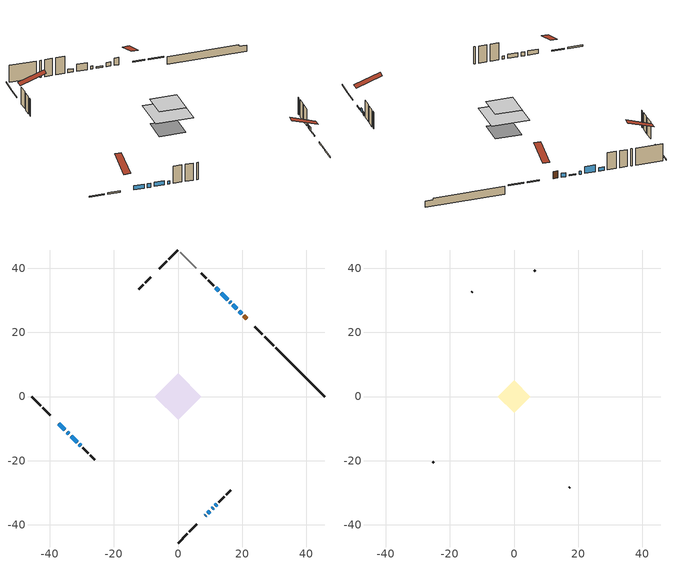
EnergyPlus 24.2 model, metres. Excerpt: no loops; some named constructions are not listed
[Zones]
conditioned space
 floor adiabatic (AdiabaticFloorConstruction): -7.21,0 0,7.21 7.21,0 0,-7.21 z2.9
 floor foundation (Slab1 construction): -5.02,0 0,5.02 5.02,0 0,-5.02 z-1.77
 wall outside (RimJoist1 construction): 0,-45.7 2.89,-42.81 / -45.7,0 -42.81,-2.89 / 0,45.7 -2.89,42.81 / 29.89,15.81 27,18.7 z0.46:0.76
 wall outside (RimJoist2 construction): 3.55,-42.15 5.9,-39.8 / -42.15,-3.55 -39.8,-5.9 / -3.55,42.15 -5.9,39.8 / 26.34,19.36 23.99,21.71 z0.46:0.76
 wall outside (AdiabaticWallConstruction 1): 21.37,24.33 20.51,25.19 z0.46:2.49
 wall outside (AdiabaticWallConstruction): 19.86,25.84 19.03,26.67 / 10.62,-35.08 11.02,-34.68 / -34.62,-11.08 -34.01,-11.69 / -33.35,-12.35 -31.45,-14.25 z0.46:1.6; 8.52,-37.18 8.7,-37 z0.46:0.84; -37.18,-8.52 -35.28,-10.42 z0.46:1.63; 18.37,27.33 17.15,28.55 / 9.35,-36.34 9.97,-35.73 z0.46:0.82; 16.5,29.2 16.1,29.6 z0.46:1.32; -30.79,-14.91 -30.4,-15.3 / 11.67,-34.03 12.07,-33.63 z0.46:1.38; 15.45,30.25 13.43,32.27 z0.46:2.44; 12.78,32.92 11.75,33.95 z0.46:1.45
 wall outside (Wall1 construction): 12.73,-32.97 14.4,-31.3 / -29.74,-15.96 -28.07,-17.63 / -8.52,37.18 -10.19,35.51 / 11.1,34.6 9.43,36.27 z0.46:5.34
 wall outside (Wall2 construction): 15.05,-30.65 16.51,-29.19 / -27.41,-18.29 -25.96,-19.74 / -10.85,34.85 -12.3,33.4 / 8.77,36.93 7.32,38.38 z0.46:5.34
 wall foundation (FoundationWall1 construction): 30.55,15.15,-1.77 30.55,15.15,0.46 44.18,1.52,0.46 44.18,1.52,0.03 45.7,0,0.03 45.7,0,-1.77
 wall adiabatic (Wall4 construction): 5.71,39.99 0.66,45.04 z0.46:5.34
 window (WindowConstruction): 19.86,25.84 19.03,26.67 z0.46:1.6
 window (WindowConstruction 7): 8.52,-37.18 8.7,-37 z0.46:0.84
 window (WindowConstruction 8): -37.18,-8.52 -35.28,-10.42 z0.46:1.63
 window (WindowConstruction 11): 18.37,27.33 17.15,28.55 z0.46:0.82
 window (WindowConstruction 12): 9.36,-36.34 9.97,-35.73 z0.46:0.82
 window (WindowConstruction 1): 16.5,29.2 16.1,29.6 z0.46:1.32
 window (WindowConstruction 2): 10.62,-35.08 11.02,-34.68 z0.46:1.6
 window (WindowConstruction 3): -34.62,-11.08 -34.01,-11.69 z0.46:1.6
 window (WindowConstruction 4): -33.35,-12.35 -31.45,-14.25 z0.46:1.6
 window (WindowConstruction 9): -30.79,-14.91 -30.4,-15.3 z0.46:1.37
 window (WindowConstruction 10): 11.67,-34.03 12.07,-33.63 z0.46:1.37
 window (WindowConstruction 5): 15.45,30.25 13.43,32.27 z0.46:2.44
 window (WindowConstruction 6): 12.78,32.92 11.75,33.95 z0.46:1.45
 door (Door): 21.37,24.33 20.51,25.19 z0.46:2.49
 ceiling adiabatic (AdiabaticFloorConstruction): 0,-7.21 7.21,0 0,7.21 -7.21,0 z2.9
attic - vented
 floor to conditioned space (Floor1 construction Reversed): -5.1,0 0,5.1 5.1,0 0,-5.1 z5.34
 wall outside (Wall3 construction): 17.16,-28.54 17.46,-28.24 / -25.3,-20.4 -25.01,-20.69 / -12.96,32.74 -13.25,32.45 / 6.66,39.04 6.37,39.33 z0.46:5.34
 roof outside (Roof1 construction): 7.86,-37.84,5.34 2.9,-32.87,7.68 1.59,-34.18,7.68 6.56,-39.14,5.34; -37.84,-7.86,5.34 -32.87,-2.9,7.68 -34.18,-1.59,7.68 -39.14,-6.56,5.34; -7.86,37.84,5.34 -2.9,32.87,7.68 -1.59,34.18,7.68 -6.56,39.14,5.34; 22.03,23.67,5.34 17.07,18.71,7.68 18.37,17.4,7.68 23.34,22.36,5.34
[Material] Roughness=Rough; Thermal Absorptance=0.9
Name | Thickness {m} | Conductivity {W/m-K} | Density {kg/m3} | Specific Heat {J/kg-K} | Solar Absorptance | Visible Absorptance
ceiling loosefill ins | 0.254 | 0.0480833 | 16.02 | 1046.75 | 0.7 | 0.7
ceiling stud and cavity | 0.1397 | 0.0934478 | 65.682 | 1177.47 | 0.7 | 0.7
gypsum board | 0.0127 | 0.160291 | 801 | 837.4 | 0.6 | 0.6
[Construction]
Floor1 construction: ceiling loosefill ins, ceiling stud and cavity, gypsum board
[Schedule:Day:Interval]
interior lighting schedule day: No, 01:00, 0.108182, 04:00, 0.0901515, 05:00, 0.0991667, 06:00, 0.162273, 07:00, 0.270455, 08:00, 0.342576, 10:00, 0.369621, 11:00, 0.351591, 12:00, 0.333561, 13:00, 0.324545, 14:00, 0.31553, 15:00, 0.333561, 16:00, 0.369621, 17:00, 0.450758, 18:00, 0.585985, 19:00, 0.775303, 20:00, 0.955606, 21:00, 0.991667, 22:00, 0.712197, 23:00, 0.360606, 24:00, 0.162273
interior lighting schedule day 1: No, 01:00, 0.100909, 04:00, 0.0840909, 05:00, 0.0925, 06:00, 0.151364, 07:00, 0.252273, 08:00, 0.319545, 10:00, 0.344773, 11:00, 0.327955, 12:00, 0.311136, 13:00, 0.302727, 14:00, 0.294318, 15:00, 0.311136, 16:00, 0.344773, 17:00, 0.420455, 18:00, 0.546591, 19:00, 0.723182, 20:00, 0.891364, 21:00, 0.925, 22:00, 0.664318, 23:00, 0.336364, 24:00, 0.151364
interior lighting schedule day 2: No, 01:00, 0.0927273, 04:00, 0.0772727, 05:00, 0.085, 06:00, 0.139091, 07:00, 0.231818, 08:00, 0.293636, 10:00, 0.316818, 11:00, 0.301364, 12:00, 0.285909, 13:00, 0.278182, 14:00, 0.270455, 15:00, 0.285909, 16:00, 0.316818, 17:00, 0.386364, 18:00, 0.502273, 19:00, 0.664545, 20:00, 0.819091, 21:00, 0.85, 22:00, 0.610455, 23:00, 0.309091, 24:00, 0.139091
interior lighting schedule day 3: No, 01:00, 0.0845455, 04:00, 0.0704545, 05:00, 0.0775, 06:00, 0.126818, 07:00, 0.211364, 08:00, 0.267727, 10:00, 0.288864, 11:00, 0.274773, 12:00, 0.260682, 13:00, 0.253636, 14:00, 0.246591, 15:00, 0.260682, 16:00, 0.288864, 17:00, 0.352273, 18:00, 0.457955, 19:00, 0.605909, 20:00, 0.746818, 21:00, 0.775, 22:00, 0.556591, 23:00, 0.281818, 24:00, 0.126818
interior lighting schedule day 4: No, 01:00, 0.0763636, 04:00, 0.0636364, 05:00, 0.07, 06:00, 0.114545, 07:00, 0.190909, 08:00, 0.241818, 10:00, 0.260909, 11:00, 0.248182, 12:00, 0.235455, 13:00, 0.229091, 14:00, 0.222727, 15:00, 0.235455, 16:00, 0.260909, 17:00, 0.318182, 18:00, 0.413636, 19:00, 0.547273, 20:00, 0.674545, 21:00, 0.7, 22:00, 0.502727, 23:00, 0.254545, 24:00, 0.114545
interior lighting schedule day 5: No, 01:00, 0.0727273, 04:00, 0.0606061, 05:00, 0.0666667, 06:00, 0.109091, 07:00, 0.181818, 08:00, 0.230303, 10:00, 0.248485, 11:00, 0.236364, 12:00, 0.224242, 13:00, 0.218182, 14:00, 0.212121, 15:00, 0.224242, 16:00, 0.248485, 17:00, 0.30303, 18:00, 0.393939, 19:00, 0.521212, 20:00, 0.642424, 21:00, 0.666667, 22:00, 0.478788, 23:00, 0.242424, 24:00, 0.109091
interior lighting schedule day 6: No, 01:00, 0.0745455, 04:00, 0.0621212, 05:00, 0.0683333, 06:00, 0.111818, 07:00, 0.186364, 08:00, 0.236061, 10:00, 0.254697, 11:00, 0.242273, 12:00, 0.229848, 13:00, 0.223636, 14:00, 0.217424, 15:00, 0.229848, 16:00, 0.254697, 17:00, 0.310606, 18:00, 0.403788, 19:00, 0.534242, 20:00, 0.658485, 21:00, 0.683333, 22:00, 0.490758, 23:00, 0.248485, 24:00, 0.111818
interior lighting schedule day 7: No, 01:00, 0.08, 04:00, 0.0666667, 05:00, 0.0733333, 06:00, 0.12, 07:00, 0.2, 08:00, 0.253333, 10:00, 0.273333, 11:00, 0.26, 12:00, 0.246667, 13:00, 0.24, 14:00, 0.233333, 15:00, 0.246667, 16:00, 0.273333, 17:00, 0.333333, 18:00, 0.433333, 19:00, 0.573333, 20:00, 0.706667, 21:00, 0.733333, 22:00, 0.526667, 23:00, 0.266667, 24:00, 0.12
interior lighting schedule day 8: No, 01:00, 0.0890909, 04:00, 0.0742424, 05:00, 0.0816667, 06:00, 0.133636, 07:00, 0.222727, 08:00, 0.282121, 10:00, 0.304394, 11:00, 0.289545, 12:00, 0.274697, 13:00, 0.267273, 14:00, 0.259848, 15:00, 0.274697, 16:00, 0.304394, 17:00, 0.371212, 18:00, 0.482576, 19:00, 0.638485, 20:00, 0.78697, 21:00, 0.816667, 22:00, 0.586515, 23:00, 0.29697, 24:00, 0.133636
interior lighting schedule day 9: No, 01:00, 0.0972727, 04:00, 0.0810606, 05:00, 0.0891667, 06:00, 0.145909, 07:00, 0.243182, 08:00, 0.30803, 10:00, 0.332348, 11:00, 0.316136, 12:00, 0.299924, 13:00, 0.291818, 14:00, 0.283712, 15:00, 0.299924, 16:00, 0.332348, 17:00, 0.405303, 18:00, 0.526894, 19:00, 0.697121, 20:00, 0.859242, 21:00, 0.891667, 22:00, 0.640379, 23:00, 0.324242, 24:00, 0.145909
interior lighting schedule day 10: No, 01:00, 0.105455, 04:00, 0.0878788, 05:00, 0.0966667, 06:00, 0.158182, 07:00, 0.263636, 08:00, 0.333939, 10:00, 0.360303, 11:00, 0.342727, 12:00, 0.325152, 13:00, 0.316364, 14:00, 0.307576, 15:00, 0.325152, 16:00, 0.360303, 17:00, 0.439394, 18:00, 0.571212, 19:00, 0.755758, 20:00, 0.931515, 21:00, 0.966667, 22:00, 0.694242, 23:00, 0.351515, 24:00, 0.158182
interior lighting schedule day 11: No, 01:00, 0.109091, 04:00, 0.0909091, 05:00, 0.1, 06:00, 0.163636, 07:00, 0.272727, 08:00, 0.345455, 10:00, 0.372727, 11:00, 0.354545, 12:00, 0.336364, 13:00, 0.327273, 14:00, 0.318182, 15:00, 0.336364, 16:00, 0.372727, 17:00, 0.454545, 18:00, 0.590909, 19:00, 0.781818, 20:00, 0.963636, 21:00, 1, 22:00, 0.718182, 23:00, 0.363636, 24:00, 0.163636
interior lighting schedule default day; occupants schedule default day; clothes dryer schedule default day; cooking range schedule default day; mech vent bath fan 0 schedule default day; mech vent bath fan 1 schedule default day; mech vent range fan 0 schedule default day; misc plug loads schedule default day; general water use schedule default day; heating setpoint default day; cooling setpoint default day; clothes dryer exhaust 0 schedule default day; cooling season schedule day; cooling season schedule day 2; cooling season schedule default day; exterior lighting schedule default day; natural vent schedule default day: No, 24:00, 0
occupants schedule day: No, 05:00, 0.426829, 06:00, 0.719512, 07:00, 1, 08:00, 0.670732, 09:00, 0.329268, 14:00, 0.170732, 15:00, 0.231707, 16:00, 0.329268, 17:00, 0.5, 18:00, 0.670732, 19:00, 0.829268, 21:00, 1, 22:00, 0.853659, 23:00, 0.646341, 24:00, 0.426829
clothes dryer schedule day; clothes dryer exhaust 0 schedule day: No, 01:00, 0.123457, 02:00, 0.0740741, 03:00, 0.0493827, 04:00, 0.0246914, 05:00, 0.0493827, 06:00, 0.0740741, 07:00, 0.197531, 08:00, 0.395062, 09:00, 0.592593, 10:00, 0.839506, 11:00, 0.962963, 12:00, 1, 13:00, 0.91358, 14:00, 0.82716, 15:00, 0.716049, 16:00, 0.753086, 17:00, 0.679012, 18:00, 0.666667, 20:00, 0.62963, 21:00, 0.641975, 22:00, 0.666667, 23:00, 0.54321, 24:00, 0.296296
cooking range schedule day: No, 05:00, 0.0597015, 06:00, 0.11194, 07:00, 0.171642, 08:00, 0.291045, 11:00, 0.343284, 12:00, 0.402985, 13:00, 0.462687, 14:00, 0.343284, 15:00, 0.291045, 16:00, 0.402985, 17:00, 0.567164, 18:00, 1, 19:00, 0.850746, 20:00, 0.432836, 21:00, 0.291045, 22:00, 0.231343, 23:00, 0.171642, 24:00, 0.11194
mech vent bath fan 0 schedule day; mech vent bath fan 1 schedule day: No, 07:00, 0, 08:00, 1, 09:00, 0.2, 24:00, 0
mech vent range fan 0 schedule day: No, 18:00, 0, 19:00, 1, 20:00, 0.2, 24:00, 0
misc plug loads schedule day: No, 06:00, 0.705882, 07:00, 0.745098, 08:00, 0.803922, 15:00, 0.823529, 16:00, 0.862745, 17:00, 0.921569, 18:00, 0.980392, 19:00, 1, 20:00, 0.980392, 21:00, 0.941176, 22:00, 0.862745, 23:00, 0.784314, 24:00, 0.72549
general water use schedule day: No, 01:00, 0.315068, 03:00, 0.287671, 04:00, 0.342466, 05:00, 0.369863, 06:00, 0.520548, 07:00, 0.60274, 08:00, 0.534247, 10:00, 0.506849, 11:00, 0.465753, 14:00, 0.479452, 15:00, 0.534247, 16:00, 0.589041, 17:00, 0.69863, 18:00, 0.876712, 19:00, 0.890411, 20:00, 0.986301, 21:00, 1, 22:00, 0.863014, 23:00, 0.616438, 24:00, 0.465753
heating setpoint day: No, 07:00, 18, 23:00, 21, 24:00, 18
cooling setpoint day: No, 24:00, 25
cooling season schedule day 1: No, 24:00, 1
exterior lighting schedule day: No, 01:00, 0.566667, 03:00, 0.524167, 05:00, 0.495833, 06:00, 0.5525, 07:00, 0.623333, 08:00, 0.580833, 09:00, 0.439167, 10:00, 0.354167, 12:00, 0.34, 13:00, 0.354167, 14:00, 0.396667, 15:00, 0.425, 16:00, 0.495833, 17:00, 0.623333, 18:00, 0.793333, 19:00, 0.906667, 20:00, 0.963333, 21:00, 0.991667, 22:00, 0.920833, 23:00, 0.793333, 24:00, 0.665833
exterior lighting schedule day 1: No, 01:00, 0.528571, 03:00, 0.488929, 05:00, 0.4625, 06:00, 0.515357, 07:00, 0.581429, 08:00, 0.541786, 09:00, 0.409643, 10:00, 0.330357, 12:00, 0.317143, 13:00, 0.330357, 14:00, 0.37, 15:00, 0.396429, 16:00, 0.4625, 17:00, 0.581429, 18:00, 0.74, 19:00, 0.845714, 20:00, 0.898571, 21:00, 0.925, 22:00, 0.858929, 23:00, 0.74, 24:00, 0.621071
exterior lighting schedule day 10: No, 01:00, 0.552381, 03:00, 0.510952, 05:00, 0.483333, 06:00, 0.538571, 07:00, 0.607619, 08:00, 0.56619, 09:00, 0.428095, 10:00, 0.345238, 12:00, 0.331429, 13:00, 0.345238, 14:00, 0.386667, 15:00, 0.414286, 16:00, 0.483333, 17:00, 0.607619, 18:00, 0.773333, 19:00, 0.88381, 20:00, 0.939048, 21:00, 0.966667, 22:00, 0.897619, 23:00, 0.773333, 24:00, 0.649048
exterior lighting schedule day 11: No, 01:00, 0.571429, 03:00, 0.528571, 05:00, 0.5, 06:00, 0.557143, 07:00, 0.628571, 08:00, 0.585714, 09:00, 0.442857, 10:00, 0.357143, 12:00, 0.342857, 13:00, 0.357143, 14:00, 0.4, 15:00, 0.428571, 16:00, 0.5, 17:00, 0.628571, 18:00, 0.8, 19:00, 0.914286, 20:00, 0.971429, 21:00, 1, 22:00, 0.928571, 23:00, 0.8, 24:00, 0.671429
exterior lighting schedule day 2: No, 01:00, 0.485714, 03:00, 0.449286, 05:00, 0.425, 06:00, 0.473571, 07:00, 0.534286, 08:00, 0.497857, 09:00, 0.376429, 10:00, 0.303571, 12:00, 0.291429, 13:00, 0.303571, 14:00, 0.34, 15:00, 0.364286, 16:00, 0.425, 17:00, 0.534286, 18:00, 0.68, 19:00, 0.777143, 20:00, 0.825714, 21:00, 0.85, 22:00, 0.789286, 23:00, 0.68, 24:00, 0.570714
exterior lighting schedule day 3: No, 01:00, 0.442857, 03:00, 0.409643, 05:00, 0.3875, 06:00, 0.431786, 07:00, 0.487143, 08:00, 0.453929, 09:00, 0.343214, 10:00, 0.276786, 12:00, 0.265714, 13:00, 0.276786, 14:00, 0.31, 15:00, 0.332143, 16:00, 0.3875, 17:00, 0.487143, 18:00, 0.62, 19:00, 0.708571, 20:00, 0.752857, 21:00, 0.775, 22:00, 0.719643, 23:00, 0.62, 24:00, 0.520357
exterior lighting schedule day 4: No, 01:00, 0.4, 03:00, 0.37, 05:00, 0.35, 06:00, 0.39, 07:00, 0.44, 08:00, 0.41, 09:00, 0.31, 10:00, 0.25, 12:00, 0.24, 13:00, 0.25, 14:00, 0.28, 15:00, 0.3, 16:00, 0.35, 17:00, 0.44, 18:00, 0.56, 19:00, 0.64, 20:00, 0.68, 21:00, 0.7, 22:00, 0.65, 23:00, 0.56, 24:00, 0.47
exterior lighting schedule day 5: No, 01:00, 0.380952, 03:00, 0.352381, 05:00, 0.333333, 06:00, 0.371429, 07:00, 0.419048, 08:00, 0.390476, 09:00, 0.295238, 10:00, 0.238095, 12:00, 0.228571, 13:00, 0.238095, 14:00, 0.266667, 15:00, 0.285714, 16:00, 0.333333, 17:00, 0.419048, 18:00, 0.533333, 19:00, 0.609524, 20:00, 0.647619, 21:00, 0.666667, 22:00, 0.619048, 23:00, 0.533333, 24:00, 0.447619
exterior lighting schedule day 6: No, 01:00, 0.390476, 03:00, 0.36119, 05:00, 0.341667, 06:00, 0.380714, 07:00, 0.429524, 08:00, 0.400238, 09:00, 0.302619, 10:00, 0.244048, 12:00, 0.234286, 13:00, 0.244048, 14:00, 0.273333, 15:00, 0.292857, 16:00, 0.341667, 17:00, 0.429524, 18:00, 0.546667, 19:00, 0.624762, 20:00, 0.66381, 21:00, 0.683333, 22:00, 0.634524, 23:00, 0.546667, 24:00, 0.45881
exterior lighting schedule day 7: No, 01:00, 0.419048, 03:00, 0.387619, 05:00, 0.366667, 06:00, 0.408571, 07:00, 0.460952, 08:00, 0.429524, 09:00, 0.324762, 10:00, 0.261905, 12:00, 0.251429, 13:00, 0.261905, 14:00, 0.293333, 15:00, 0.314286, 16:00, 0.366667, 17:00, 0.460952, 18:00, 0.586667, 19:00, 0.670476, 20:00, 0.712381, 21:00, 0.733333, 22:00, 0.680952, 23:00, 0.586667, 24:00, 0.492381
exterior lighting schedule day 8: No, 01:00, 0.466667, 03:00, 0.431667, 05:00, 0.408333, 06:00, 0.455, 07:00, 0.513333, 08:00, 0.478333, 09:00, 0.361667, 10:00, 0.291667, 12:00, 0.28, 13:00, 0.291667, 14:00, 0.326667, 15:00, 0.35, 16:00, 0.408333, 17:00, 0.513333, 18:00, 0.653333, 19:00, 0.746667, 20:00, 0.793333, 21:00, 0.816667, 22:00, 0.758333, 23:00, 0.653333, 24:00, 0.548333
exterior lighting schedule day 9: No, 01:00, 0.509524, 03:00, 0.47131, 05:00, 0.445833, 06:00, 0.496786, 07:00, 0.560476, 08:00, 0.522262, 09:00, 0.394881, 10:00, 0.318452, 12:00, 0.305714, 13:00, 0.318452, 14:00, 0.356667, 15:00, 0.382143, 16:00, 0.445833, 17:00, 0.560476, 18:00, 0.713333, 19:00, 0.815238, 20:00, 0.86619, 21:00, 0.891667, 22:00, 0.827976, 23:00, 0.713333, 24:00, 0.59869
[Schedule:Week:Daily]
heating setpoint Week Rule - Jan1-Dec31: heating setpoint day, heating setpoint day, heating setpoint day, heating setpoint day, heating setpoint day, heating setpoint day, heating setpoint day, heating setpoint default day, heating setpoint default day, heating setpoint default day, heating setpoint default day, heating setpoint default day
cooling setpoint Week Rule - Jan1-Dec31: cooling setpoint day, cooling setpoint day, cooling setpoint day, cooling setpoint day, cooling setpoint day, cooling setpoint day, cooling setpoint day, cooling setpoint default day, cooling setpoint default day, cooling setpoint default day, cooling setpoint default day, cooling setpoint default day
clothes dryer exhaust 0 schedule Week Rule - Jan1-Dec31: clothes dryer exhaust 0 schedule day, clothes dryer exhaust 0 schedule day, clothes dryer exhaust 0 schedule day, clothes dryer exhaust 0 schedule day, clothes dryer exhaust 0 schedule day, clothes dryer exhaust 0 schedule day, clothes dryer exhaust 0 schedule day, clothes dryer exhaust 0 schedule default day, clothes dryer exhaust 0 schedule default day, clothes dryer exhaust 0 schedule default day, clothes dryer exhaust 0 schedule default day, clothes dryer exhaust 0 schedule default day
cooling season schedule Week Rule - Jan1-May26: cooling season schedule day, cooling season schedule day, cooling season schedule day, cooling season schedule day, cooling season schedule day, cooling season schedule day, cooling season schedule day, cooling season schedule default day, cooling season schedule default day, cooling season schedule default day, cooling season schedule default day, cooling season schedule default day
cooling season schedule Week Rule - May27-Jun2: cooling season schedule day, cooling season schedule day, cooling season schedule day, cooling season schedule day, cooling season schedule day, cooling season schedule day 1, cooling season schedule day 1, cooling season schedule default day, cooling season schedule default day, cooling season schedule default day, cooling season schedule default day, cooling season schedule default day
cooling season schedule Week Rule - Jun3-Sep29: cooling season schedule day 1, cooling season schedule day 1, cooling season schedule day 1, cooling season schedule day 1, cooling season schedule day 1, cooling season schedule day 1, cooling season schedule day 1, cooling season schedule default day, cooling season schedule default day, cooling season schedule default day, cooling season schedule default day, cooling season schedule default day
cooling season schedule Week Rule - Sep30-Oct6: cooling season schedule day 1, cooling season schedule day 2, cooling season schedule day 2, cooling season schedule day 2, cooling season schedule day 2, cooling season schedule day 2, cooling season schedule day 2, cooling season schedule default day, cooling season schedule default day, cooling season schedule default day, cooling season schedule default day, cooling season schedule default day
cooling season schedule Week Rule - Oct7-Dec31: cooling season schedule day 2, cooling season schedule day 2, cooling season schedule day 2, cooling season schedule day 2, cooling season schedule day 2, cooling season schedule day 2, cooling season schedule day 2, cooling season schedule default day, cooling season schedule default day, cooling season schedule default day, cooling season schedule default day, cooling season schedule default day
exterior lighting schedule Week Rule - Aug5-Aug25: exterior lighting schedule day 7, exterior lighting schedule day 7, exterior lighting schedule day 7, exterior lighting schedule day 7, exterior lighting schedule day 7, exterior lighting schedule day 7, exterior lighting schedule day 7, exterior lighting schedule default day, exterior lighting schedule default day, exterior lighting schedule default day, exterior lighting schedule default day, exterior lighting schedule default day
exterior lighting schedule Week Rule - Aug26-Sep1: exterior lighting schedule day 7, exterior lighting schedule day 7, exterior lighting schedule day 7, exterior lighting schedule day 7, exterior lighting schedule day 7, exterior lighting schedule day 7, exterior lighting schedule day 8, exterior lighting schedule default day, exterior lighting schedule default day, exterior lighting schedule default day, exterior lighting schedule default day, exterior lighting schedule default day
exterior lighting schedule Week Rule - Sep2-Sep29: exterior lighting schedule day 8, exterior lighting schedule day 8, exterior lighting schedule day 8, exterior lighting schedule day 8, exterior lighting schedule day 8, exterior lighting schedule day 8, exterior lighting schedule day 8, exterior lighting schedule default day, exterior lighting schedule default day, exterior lighting schedule default day, exterior lighting schedule default day, exterior lighting schedule default day
exterior lighting schedule Week Rule - Sep30-Oct6: exterior lighting schedule day 8, exterior lighting schedule day 9, exterior lighting schedule day 9, exterior lighting schedule day 9, exterior lighting schedule day 9, exterior lighting schedule day 9, exterior lighting schedule day 9, exterior lighting schedule default day, exterior lighting schedule default day, exterior lighting schedule default day, exterior lighting schedule default day, exterior lighting schedule default day
exterior lighting schedule Week Rule - Oct7-Oct27: exterior lighting schedule day 9, exterior lighting schedule day 9, exterior lighting schedule day 9, exterior lighting schedule day 9, exterior lighting schedule day 9, exterior lighting schedule day 9, exterior lighting schedule day 9, exterior lighting schedule default day, exterior lighting schedule default day, exterior lighting schedule default day, exterior lighting schedule default day, exterior lighting schedule default day
exterior lighting schedule Week Rule - Oct28-Nov3: exterior lighting schedule day 9, exterior lighting schedule day 9, exterior lighting schedule day 9, exterior lighting schedule day 9, exterior lighting schedule day 10, exterior lighting schedule day 10, exterior lighting schedule day 10, exterior lighting schedule default day, exterior lighting schedule default day, exterior lighting schedule default day, exterior lighting schedule default day, exterior lighting schedule default day
exterior lighting schedule Week Rule - Nov4-Nov24: exterior lighting schedule day 10, exterior lighting schedule day 10, exterior lighting schedule day 10, exterior lighting schedule day 10, exterior lighting schedule day 10, exterior lighting schedule day 10, exterior lighting schedule day 10, exterior lighting schedule default day, exterior lighting schedule default day, exterior lighting schedule default day, exterior lighting schedule default day, exterior lighting schedule default day
exterior lighting schedule Week Rule - Nov25-Dec1: exterior lighting schedule day 10, exterior lighting schedule day 10, exterior lighting schedule day 10, exterior lighting schedule day 10, exterior lighting schedule day 10, exterior lighting schedule day 10, exterior lighting schedule day 11, exterior lighting schedule default day, exterior lighting schedule default day, exterior lighting schedule default day, exterior lighting schedule default day, exterior lighting schedule default day
exterior lighting schedule Week Rule - Dec2-Dec31: exterior lighting schedule day 11, exterior lighting schedule day 11, exterior lighting schedule day 11, exterior lighting schedule day 11, exterior lighting schedule day 11, exterior lighting schedule day 11, exterior lighting schedule day 11, exterior lighting schedule default day, exterior lighting schedule default day, exterior lighting schedule default day, exterior lighting schedule default day, exterior lighting schedule default day
natural vent schedule Week Rule - Jan1-Dec31: natural vent schedule default day, natural vent schedule default day, natural vent schedule default day, natural vent schedule default day, natural vent schedule default day, natural vent schedule default day, natural vent schedule default day, natural vent schedule default day, natural vent schedule default day, natural vent schedule default day, natural vent schedule default day, natural vent schedule default day
[Schedule:Year]
natural vent schedule: natural vent schedule Week Rule - Jan1-Dec31, 1, 1, 12, 31
